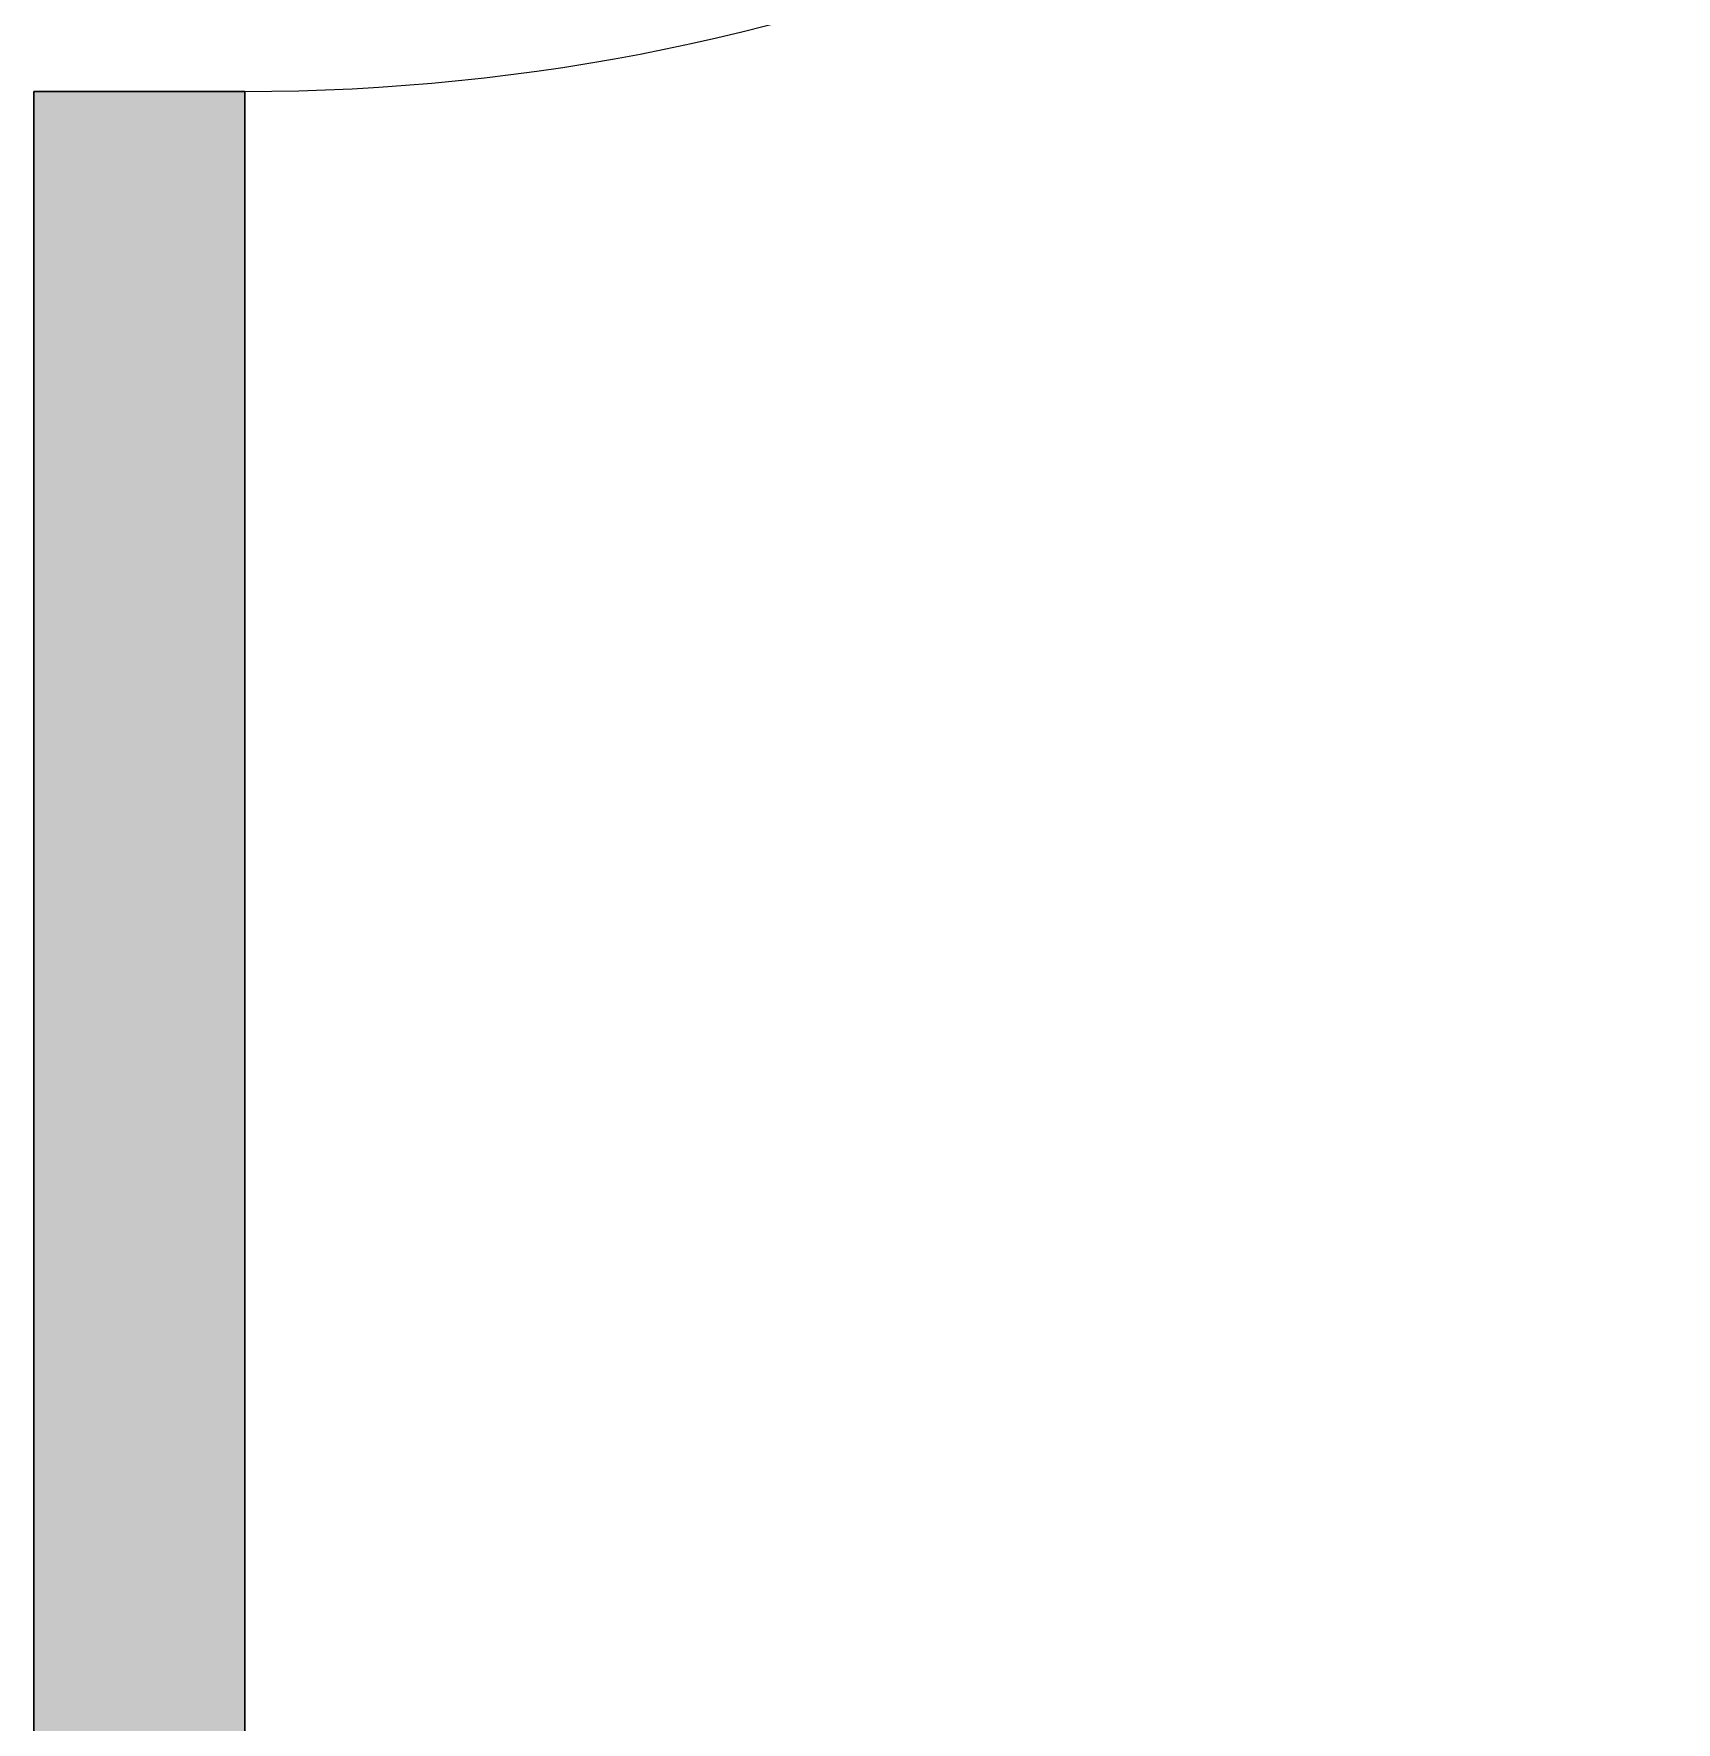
# Model space of a CAD drawing. Header units: millimetres. Extents: x 155927 to 295199, y -4084 to 97293.
# Drawn here: x 226351 to 227145, y 21490 to 22306 of the extents above; entities that cross this region are included whole.
import ezdxf

# ---------------------------------------------------------------- set-up
doc = ezdxf.new("R2010")
doc.units = ezdxf.units.MM
doc.header["$MEASUREMENT"] = 0
for name, color, linetype, lineweight in [('A-DOOR', 4, 'CONTINUOUS', 9), ('A-WALL-PATT', 7, 'CONTINUOUS', 9), ('I-WALL', 7, 'CONTINUOUS', 9)]:
    doc.layers.add(name, color=color, linetype=linetype, lineweight=lineweight)

msp = doc.modelspace()

# ---------------------------------------------------------------- hatches: boundary and pattern name
at = {"layer": 'A-WALL-PATT'}
h = msp.add_hatch(color=256, dxfattribs=at)
h.paths.add_polyline_path([(226452.83, 15229.61), (226452.83, 16778.11), (226350.83, 16778.11), (226350.83, 15229.61)], flags=0)
h.paths.add_polyline_path([(226452.83, 17788.11), (226452.83, 19528.11), (226350.83, 19528.11), (226350.83, 17788.11)], flags=0)
h.paths.add_polyline_path([(226350.83, 20538.11), (226452.83, 20538.11), (226452.83, 22278.11), (226350.83, 22278.11), (226350.83, 20988.15)], flags=0)
h.paths.add_polyline_path([(226452.83, 23288.11), (226452.83, 25028.11), (226350.83, 25028.11), (226350.83, 23288.11)], flags=0)
h.paths.add_polyline_path([(226452.83, 26038.11), (226452.83, 26257.61), (226350.83, 26257.61), (226350.83, 26038.11)], flags=0)

# ---------------------------------------------------------------- linework, layer by layer
at = {"layer": 'A-DOOR'}
msp.add_arc((226452.83, 23288.11), 1010, 270, 0, dxfattribs=at)
at = {"layer": 'I-WALL', "lineweight": 30}
for p, q in [((226350.83, 22278.11), (226350.83, 20538.11)), ((226452.83, 22278.11), (226350.83, 22278.11)), ((226452.83, 20757.61), (226452.83, 22278.11))]:
    msp.add_line(p, q, dxfattribs=at)

doc.saveas('drawing.dxf')
